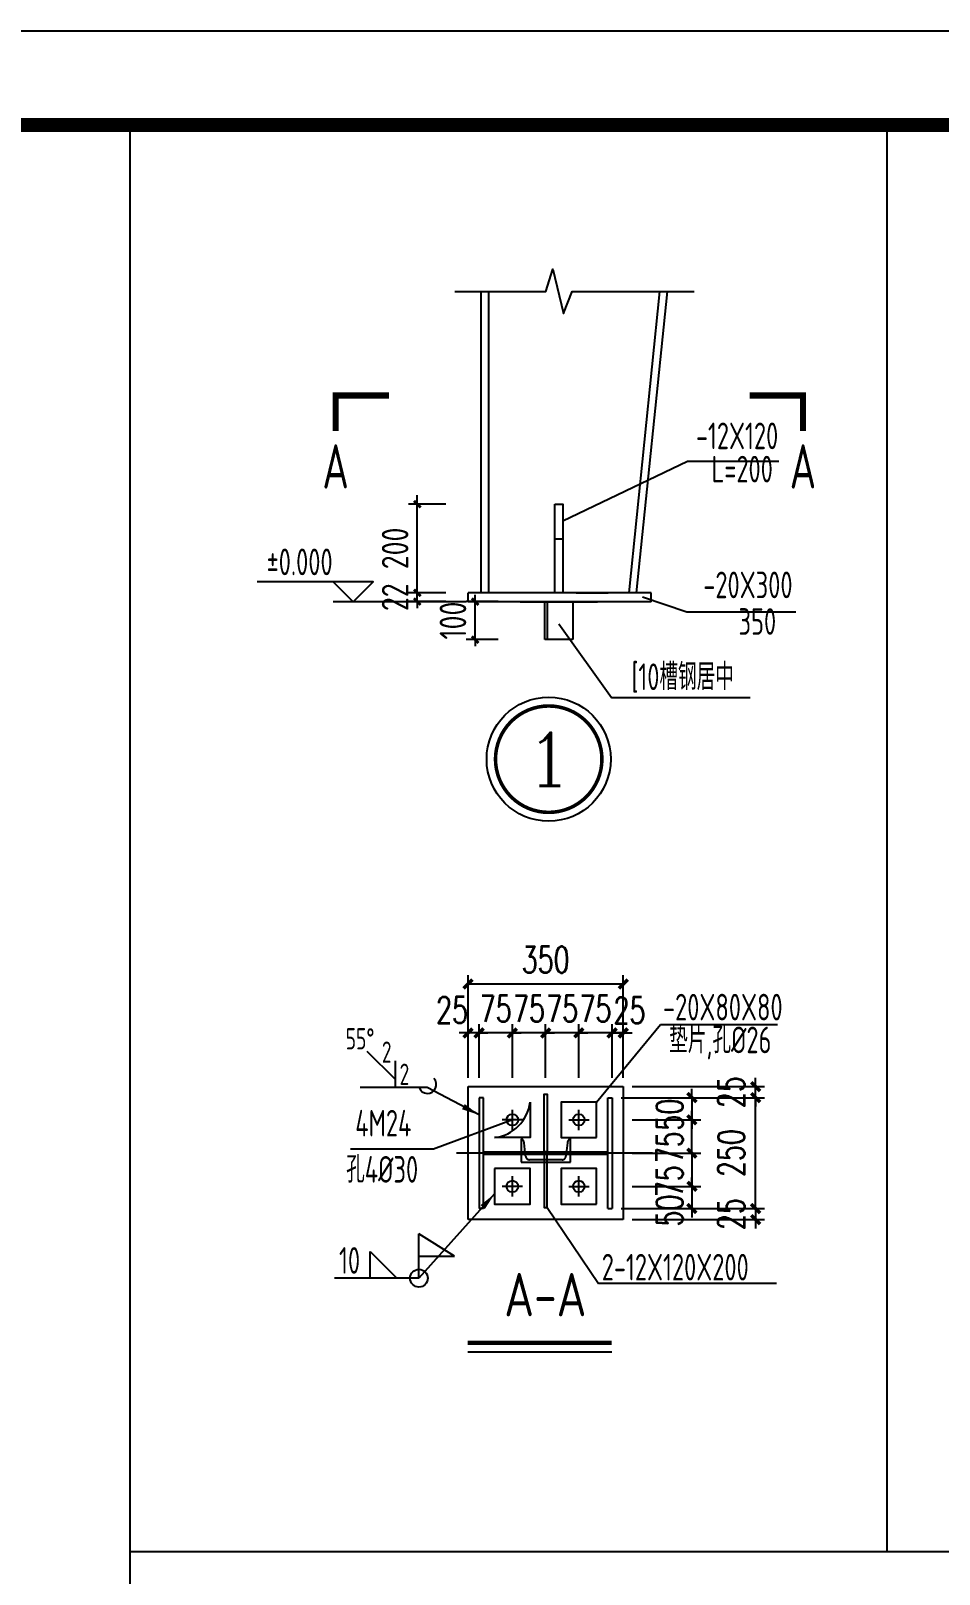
# Model space of a CAD drawing. Extents: x 180850 to 1400258, y 48356 to 327067.
# Drawn here: x 1336202 to 1346444, y 181719 to 199123 of the extents above; entities that cross this region are included whole.
import ezdxf
from ezdxf.enums import TextEntityAlignment as Align

# ---------------------------------------------------------------- set-up
doc = ezdxf.new("R2010")
doc.units = 0
doc.header["$LTSCALE"] = 1000
doc.linetypes.add('ACAD_ISO02W100', pattern=[15, 12, -3])
for name, color, linetype in [('AXIS', 3, 'Continuous'), ('DOTE', 1, 'Continuous'), ('GZ', 50, 'Continuous'), ('HfText', 7, 'Continuous'), ('NUM', 7, 'Continuous'), ('PUB_TEXT', 7, 'Continuous'), ('PUB_TITLE', 4, 'Continuous'), ('PZ', 202, 'Continuous'), ('TEXT', 7, 'Continuous'), ('TG', 110, 'Continuous'), ('THIN', 7, 'Continuous'), ('WELD', 7, 'Continuous'), ('YCX', 90, 'Continuous'), ('引出线', 3, 'Continuous'), ('引线', 3, 'Continuous'), ('虚线', 4, 'ACAD_ISO02W100')]:
    doc.layers.add(name, color=color, linetype=linetype)
doc.styles.add('_TCH_DIM_T3', font='SIMPLEX', dxfattribs={"width": 0.705882, "bigfont": 'GBCBIG'})
doc.styles.add('C', font='tssdeng.shx', dxfattribs={"height": 3, "bigfont": 'tssdchn.shx'})
doc.styles.add('COMPLEX', font='COMPLEX')
doc.styles.get("Standard").update_dxf_attribs({"font": 'gbenor.shx', "bigfont": 'gbcbig.shx'})
doc.styles.add('TSSD_Dimension', font='Tssdeng.shx', dxfattribs={"width": 0.8, "bigfont": 'hztxt.shx'})
doc.styles.add('TSSD_Label', font='tssdeng.shx', dxfattribs={"width": 0.7, "bigfont": 'hztxt.shx'})
doc.styles.add('TSSD_Norm', font='tssdeng.shx', dxfattribs={"bigfont": 'hztxt.shx'})
doc.styles.add('TSSD_Num', font='Tssdeng.shx', dxfattribs={"width": 0.7, "bigfont": 'hztxt.shx'})
doc.dimstyles.new('TCH_100_5', dxfattribs={"dimtxt": 297.5, "dimasz": 100, "dimexe": 100, "dimexo": 100, "dimgap": 126.25, "dimtad": 1, "dimdec": 0, "dimlfac": 0.2, "dimzin": 0, "dimdsep": 46, "dimtxsty": '_TCH_DIM_T3', "dimblk": 'ARCHTICK', "dimcen": 0.09, "dimclrd": 126, "dimclre": 126, "dimclrt": 7, "dimazin": 2, "dimtfac": 1, "dimtdec": 0, "dimtix": 1, "dimtmove": 2, "dimatfit": 3, "dimfxl": 1, "dimtolj": 1, "dimtzin": 0, "dimarcsym": 0})
doc.dimstyles.new('TSSD_20_100', dxfattribs={"dimtxt": 300, "dimasz": 75, "dimexe": 100, "dimexo": 250, "dimgap": 100, "dimtad": 1, "dimdec": 0, "dimlfac": 0.2, "dimzin": 0, "dimdsep": 46, "dimtxsty": 'TSSD_Dimension', "dimblk": 'ARCHTICK', "dimcen": 0, "dimdle": 100, "dimclrt": 7, "dimadec": 0, "dimazin": 0, "dimtfac": 1, "dimtdec": 0, "dimtix": 1, "dimtmove": 2, "dimatfit": 3, "dimfxl": 1, "dimtolj": 1, "dimtzin": 0, "dimarcsym": 0})
doc.dimstyles.new('TSSD_LEADER_STYLE_200.0', dxfattribs={"dimtxt": 0.18, "dimasz": 200, "dimexe": 0.18, "dimexo": 0.0625, "dimgap": 0.09, "dimtad": 0, "dimtih": 1, "dimtoh": 1, "dimdec": 4, "dimzin": 0, "dimdsep": 46, "dimtxsty": 'Standard', "dimcen": 0.09, "dimadec": 0, "dimazin": 0, "dimtfac": 1, "dimtdec": 4, "dimtofl": 0, "dimtmove": 0, "dimatfit": 3, "dimfxl": 1, "dimtolj": 1, "dimtzin": 0, "dimarcsym": 0})

# ---------------------------------------------------------------- blocks, each defined once
blk = doc.blocks.new('_ArchTick')
at = {"color": 0, "linetype": 'ByBlock', "const_width": 0.4}
blk.add_lwpolyline([(-0.5, -0.5), (0.5, 0.5)], dxfattribs=at)
blk = doc.blocks.new('*D1783')
at = {"layer": 'AXIS', "color": 0, "linetype": 'ByBlock', "lineweight": -2, "transparency": 16777216}
for p, q in [((1340560, 192686), (1340560, 193886)), ((1340883, 193786), (1340460, 193786)), ((1340883, 192786), (1340460, 192786))]:
    blk.add_line(p, q, dxfattribs=at)
at = {"layer": 'Defpoints', "color": 0, "linetype": 'ByBlock', "transparency": 16777216}
for p in [(1340560, 193786), (1341133, 193786), (1341133, 192786)]:
    blk.add_point(p, dxfattribs=at)
at = {"layer": 'AXIS', "color": 0, "linetype": 'ByBlock', "lineweight": -2, "transparency": 16777216, "xscale": 75, "yscale": 75, "zscale": 75}
for p, rotation in [((1340560, 193786), 90), ((1340560, 192786), 270)]:
    blk.add_blockref('_ArchTick', p, dxfattribs=dict(at, rotation=rotation))
at = {"layer": 'AXIS', "color": 7, "linetype": 'ByBlock', "transparency": 16777216, "insert": (1340310, 193286), "char_height": 300, "attachment_point": 5, "rotation": 90, "style": 'TSSD_Dimension'}
blk.add_mtext('\\A1;200', dxfattribs=at)
blk = doc.blocks.new('*D1784')
at = {"layer": 'AXIS', "color": 0, "linetype": 'ByBlock', "lineweight": -2, "transparency": 16777216}
for p, q in [((1340560, 192786), (1340560, 192861)), ((1340883, 192786), (1340460, 192786)), ((1340883, 192686), (1340460, 192686)), ((1340560, 192686), (1340560, 192786)), ((1340560, 192686), (1340560, 192611))]:
    blk.add_line(p, q, dxfattribs=at)
at = {"layer": 'Defpoints', "color": 0, "linetype": 'ByBlock', "transparency": 16777216}
for p in [(1340560, 192786), (1341133, 192786), (1341133, 192686)]:
    blk.add_point(p, dxfattribs=at)
at = {"layer": 'AXIS', "color": 0, "linetype": 'ByBlock', "lineweight": -2, "transparency": 16777216, "xscale": 75, "yscale": 75, "zscale": 75}
for p, rotation in [((1340560, 192786), 270), ((1340560, 192686), 90)]:
    blk.add_blockref('_ArchTick', p, dxfattribs=dict(at, rotation=rotation))
at = {"layer": 'AXIS', "color": 7, "linetype": 'ByBlock', "transparency": 16777216, "insert": (1340310, 192736), "char_height": 300, "attachment_point": 5, "rotation": 90, "style": 'TSSD_Dimension'}
blk.add_mtext('\\A1;22', dxfattribs=at)
blk = doc.blocks.new('_WELD001')
at = {"linetype": 'ByBlock'}
h = blk.add_hatch(color=0, dxfattribs=at)
h.paths.add_polyline_path([(0.8, 0.5), (0, 1), (0, 0.5)], flags=16)
edge = h.paths.add_edge_path()
edge.add_line((0.8, 0.5), (0, 1))
edge.add_line((0, 0.5), (0.8, 0.5))
edge.add_line((0, 0), (0, 1))
at = {"color": 0, "linetype": 'ByBlock'}
for p, q in [((0, 0), (0, 1)), ((0.8, 0.5), (0, 1)), ((0, 0.5), (0.8, 0.5))]:
    blk.add_line(p, q, dxfattribs=at)
blk = doc.blocks.new('_WELD003')
at = {"color": 0, "linetype": 'ByBlock'}
blk.add_circle((0, 0), 0.5, dxfattribs=at)
blk = doc.blocks.new('_WELD004')
at = {"color": 0, "linetype": 'ByBlock'}
for p, q in [((0, 1), (1, 0)), ((0, 0), (0, 1))]:
    blk.add_line(p, q, dxfattribs=at)
blk = doc.blocks.new('*D1785')
at = {"layer": 'AXIS', "color": 126, "linetype": 'ByBlock', "lineweight": -2, "transparency": 16777216}
for p, q in [((1341632, 187822), (1341532, 187822)), ((1341632, 187317), (1341632, 187922)), ((1342007, 187822), (1341632, 187822)), ((1342007, 187317), (1342007, 187922)), ((1342007, 187822), (1342107, 187822))]:
    blk.add_line(p, q, dxfattribs=at)
at = {"layer": 'Defpoints', "color": 0, "linetype": 'ByBlock', "transparency": 16777216}
for p in [(1341632, 187822), (1341632, 187217), (1342007, 187217)]:
    blk.add_point(p, dxfattribs=at)
at = {"layer": 'AXIS', "color": 126, "linetype": 'ByBlock', "lineweight": -2, "transparency": 16777216, "xscale": 100, "yscale": 100, "zscale": 100}
blk.add_blockref('_ArchTick', (1341632, 187822), dxfattribs=at)
at = {"layer": 'AXIS', "color": 126, "linetype": 'ByBlock', "lineweight": -2, "transparency": 16777216, "xscale": 100, "yscale": 100, "zscale": 100, "rotation": 180}
blk.add_blockref('_ArchTick', (1342007, 187822), dxfattribs=at)
at = {"layer": 'AXIS', "color": 7, "linetype": 'ByBlock', "transparency": 16777216, "insert": (1341819, 188097), "char_height": 297.5, "attachment_point": 5, "style": '_TCH_DIM_T3'}
blk.add_mtext('\\A1;75', dxfattribs=at)
blk = doc.blocks.new('*D1786')
at = {"layer": 'AXIS', "color": 126, "linetype": 'ByBlock', "lineweight": -2, "transparency": 16777216}
for p, q in [((1341132, 187317), (1341132, 188474)), ((1341132, 188374), (1342882, 188374)), ((1342882, 187317), (1342882, 188474))]:
    blk.add_line(p, q, dxfattribs=at)
at = {"layer": 'Defpoints', "color": 0, "linetype": 'ByBlock', "transparency": 16777216}
for p in [(1342882, 188374), (1341132, 187217), (1342882, 187217)]:
    blk.add_point(p, dxfattribs=at)
at = {"layer": 'AXIS', "color": 126, "linetype": 'ByBlock', "lineweight": -2, "transparency": 16777216, "xscale": 100, "yscale": 100, "zscale": 100, "rotation": 180}
blk.add_blockref('_ArchTick', (1341132, 188374), dxfattribs=at)
at = {"layer": 'AXIS', "color": 126, "linetype": 'ByBlock', "lineweight": -2, "transparency": 16777216, "xscale": 100, "yscale": 100, "zscale": 100}
blk.add_blockref('_ArchTick', (1342882, 188374), dxfattribs=at)
at = {"layer": 'AXIS', "color": 7, "linetype": 'ByBlock', "transparency": 16777216, "insert": (1342007, 188649), "char_height": 297.5, "attachment_point": 5, "style": '_TCH_DIM_T3'}
blk.add_mtext('\\A1;350', dxfattribs=at)
blk = doc.blocks.new('*D1787')
at = {"layer": 'AXIS', "color": 126, "linetype": 'ByBlock', "lineweight": -2, "transparency": 16777216}
for p, q in [((1341132, 187822), (1341032, 187822)), ((1341132, 187317), (1341132, 187922)), ((1341257, 187822), (1341132, 187822)), ((1341257, 187317), (1341257, 187922)), ((1341257, 187822), (1341357, 187822))]:
    blk.add_line(p, q, dxfattribs=at)
at = {"layer": 'Defpoints', "color": 0, "linetype": 'ByBlock', "transparency": 16777216}
for p in [(1341132, 187822), (1341132, 187217), (1341257, 187217)]:
    blk.add_point(p, dxfattribs=at)
at = {"layer": 'AXIS', "color": 126, "linetype": 'ByBlock', "lineweight": -2, "transparency": 16777216, "xscale": 100, "yscale": 100, "zscale": 100}
blk.add_blockref('_ArchTick', (1341132, 187822), dxfattribs=at)
at = {"layer": 'AXIS', "color": 126, "linetype": 'ByBlock', "lineweight": -2, "transparency": 16777216, "xscale": 100, "yscale": 100, "zscale": 100, "rotation": 180}
blk.add_blockref('_ArchTick', (1341257, 187822), dxfattribs=at)
at = {"layer": 'AXIS', "color": 7, "linetype": 'ByBlock', "transparency": 16777216, "insert": (1340952, 188081), "char_height": 297.5, "attachment_point": 5, "style": '_TCH_DIM_T3'}
blk.add_mtext('\\A1;25', dxfattribs=at)
blk = doc.blocks.new('*D1788')
at = {"layer": 'AXIS', "color": 126, "linetype": 'ByBlock', "lineweight": -2, "transparency": 16777216}
for p, q in [((1342757, 187822), (1342657, 187822)), ((1342757, 187317), (1342757, 187922)), ((1342882, 187822), (1342757, 187822)), ((1342882, 187317), (1342882, 187922)), ((1342882, 187822), (1342982, 187822))]:
    blk.add_line(p, q, dxfattribs=at)
at = {"layer": 'Defpoints', "color": 0, "linetype": 'ByBlock', "transparency": 16777216}
for p in [(1342757, 187822), (1342757, 187217), (1342882, 187217)]:
    blk.add_point(p, dxfattribs=at)
at = {"layer": 'AXIS', "color": 126, "linetype": 'ByBlock', "lineweight": -2, "transparency": 16777216, "xscale": 100, "yscale": 100, "zscale": 100}
blk.add_blockref('_ArchTick', (1342757, 187822), dxfattribs=at)
at = {"layer": 'AXIS', "color": 126, "linetype": 'ByBlock', "lineweight": -2, "transparency": 16777216, "xscale": 100, "yscale": 100, "zscale": 100, "rotation": 180}
blk.add_blockref('_ArchTick', (1342882, 187822), dxfattribs=at)
at = {"layer": 'AXIS', "color": 7, "linetype": 'ByBlock', "transparency": 16777216, "insert": (1342953, 188077), "char_height": 297.5, "attachment_point": 5, "style": '_TCH_DIM_T3'}
blk.add_mtext('\\A1;25', dxfattribs=at)
blk = doc.blocks.new('*D1789')
at = {"layer": 'AXIS', "color": 126, "linetype": 'ByBlock', "lineweight": -2, "transparency": 16777216}
for p, q in [((1342007, 187822), (1341907, 187822)), ((1342007, 187317), (1342007, 187922)), ((1342382, 187822), (1342007, 187822)), ((1342382, 187317), (1342382, 187922)), ((1342382, 187822), (1342482, 187822))]:
    blk.add_line(p, q, dxfattribs=at)
at = {"layer": 'Defpoints', "color": 0, "linetype": 'ByBlock', "transparency": 16777216}
for p in [(1342007, 187822), (1342007, 187217), (1342382, 187217)]:
    blk.add_point(p, dxfattribs=at)
at = {"layer": 'AXIS', "color": 126, "linetype": 'ByBlock', "lineweight": -2, "transparency": 16777216, "xscale": 100, "yscale": 100, "zscale": 100}
blk.add_blockref('_ArchTick', (1342007, 187822), dxfattribs=at)
at = {"layer": 'AXIS', "color": 126, "linetype": 'ByBlock', "lineweight": -2, "transparency": 16777216, "xscale": 100, "yscale": 100, "zscale": 100, "rotation": 180}
blk.add_blockref('_ArchTick', (1342382, 187822), dxfattribs=at)
at = {"layer": 'AXIS', "color": 7, "linetype": 'ByBlock', "transparency": 16777216, "insert": (1342194, 188097), "char_height": 297.5, "attachment_point": 5, "style": '_TCH_DIM_T3'}
blk.add_mtext('\\A1;75', dxfattribs=at)
blk = doc.blocks.new('*D1790')
at = {"layer": 'AXIS', "color": 126, "linetype": 'ByBlock', "lineweight": -2, "transparency": 16777216}
for p, q in [((1341257, 187822), (1341157, 187822)), ((1341257, 187317), (1341257, 187922)), ((1341632, 187822), (1341257, 187822)), ((1341632, 187317), (1341632, 187922)), ((1341632, 187822), (1341732, 187822))]:
    blk.add_line(p, q, dxfattribs=at)
at = {"layer": 'Defpoints', "color": 0, "linetype": 'ByBlock', "transparency": 16777216}
for p in [(1341257, 187822), (1341257, 187217), (1341632, 187217)]:
    blk.add_point(p, dxfattribs=at)
at = {"layer": 'AXIS', "color": 126, "linetype": 'ByBlock', "lineweight": -2, "transparency": 16777216, "xscale": 100, "yscale": 100, "zscale": 100}
blk.add_blockref('_ArchTick', (1341257, 187822), dxfattribs=at)
at = {"layer": 'AXIS', "color": 126, "linetype": 'ByBlock', "lineweight": -2, "transparency": 16777216, "xscale": 100, "yscale": 100, "zscale": 100, "rotation": 180}
blk.add_blockref('_ArchTick', (1341632, 187822), dxfattribs=at)
at = {"layer": 'AXIS', "color": 7, "linetype": 'ByBlock', "transparency": 16777216, "insert": (1341444, 188097), "char_height": 297.5, "attachment_point": 5, "style": '_TCH_DIM_T3'}
blk.add_mtext('\\A1;75', dxfattribs=at)
blk = doc.blocks.new('*D1791')
at = {"layer": 'AXIS', "color": 126, "linetype": 'ByBlock', "lineweight": -2, "transparency": 16777216}
for p, q in [((1342382, 187822), (1342282, 187822)), ((1342382, 187317), (1342382, 187922)), ((1342757, 187822), (1342382, 187822)), ((1342757, 187317), (1342757, 187922)), ((1342757, 187822), (1342857, 187822))]:
    blk.add_line(p, q, dxfattribs=at)
at = {"layer": 'Defpoints', "color": 0, "linetype": 'ByBlock', "transparency": 16777216}
for p in [(1342382, 187822), (1342382, 187217), (1342757, 187217)]:
    blk.add_point(p, dxfattribs=at)
at = {"layer": 'AXIS', "color": 126, "linetype": 'ByBlock', "lineweight": -2, "transparency": 16777216, "xscale": 100, "yscale": 100, "zscale": 100}
blk.add_blockref('_ArchTick', (1342382, 187822), dxfattribs=at)
at = {"layer": 'AXIS', "color": 126, "linetype": 'ByBlock', "lineweight": -2, "transparency": 16777216, "xscale": 100, "yscale": 100, "zscale": 100, "rotation": 180}
blk.add_blockref('_ArchTick', (1342757, 187822), dxfattribs=at)
at = {"layer": 'AXIS', "color": 7, "linetype": 'ByBlock', "transparency": 16777216, "insert": (1342569, 188097), "char_height": 297.5, "attachment_point": 5, "style": '_TCH_DIM_T3'}
blk.add_mtext('\\A1;75', dxfattribs=at)
blk = doc.blocks.new('*D1792')
at = {"layer": 'AXIS', "color": 126, "linetype": 'ByBlock', "lineweight": -2, "transparency": 16777216}
for p, q in [((1342982, 186092), (1343756, 186092)), ((1343656, 186092), (1343656, 186192)), ((1343656, 186092), (1343656, 185842)), ((1342857, 185842), (1343756, 185842)), ((1343656, 185842), (1343656, 185742))]:
    blk.add_line(p, q, dxfattribs=at)
at = {"layer": 'Defpoints', "color": 0, "linetype": 'ByBlock', "transparency": 16777216}
for p in [(1342882, 186092), (1342757, 185842), (1343656, 185842)]:
    blk.add_point(p, dxfattribs=at)
at = {"layer": 'AXIS', "color": 126, "linetype": 'ByBlock', "lineweight": -2, "transparency": 16777216, "xscale": 100, "yscale": 100, "zscale": 100}
for p, rotation in [((1343656, 186092), 270), ((1343656, 185842), 90)]:
    blk.add_blockref('_ArchTick', p, dxfattribs=dict(at, rotation=rotation))
at = {"layer": 'AXIS', "color": 7, "linetype": 'ByBlock', "transparency": 16777216, "insert": (1343406, 185819), "char_height": 297.5, "attachment_point": 5, "rotation": 90, "style": '_TCH_DIM_T3'}
blk.add_mtext('\\A1;50', dxfattribs=at)
blk = doc.blocks.new('*D1793')
at = {"layer": 'AXIS', "color": 126, "linetype": 'ByBlock', "lineweight": -2, "transparency": 16777216}
for p, q in [((1343656, 186842), (1343656, 186942)), ((1342982, 186842), (1343756, 186842)), ((1343656, 186467), (1343656, 186842)), ((1342982, 186467), (1343756, 186467)), ((1343656, 186467), (1343656, 186367))]:
    blk.add_line(p, q, dxfattribs=at)
at = {"layer": 'Defpoints', "color": 0, "linetype": 'ByBlock', "transparency": 16777216}
for p in [(1342882, 186842), (1343656, 186842), (1342882, 186467)]:
    blk.add_point(p, dxfattribs=at)
at = {"layer": 'AXIS', "color": 126, "linetype": 'ByBlock', "lineweight": -2, "transparency": 16777216, "xscale": 100, "yscale": 100, "zscale": 100}
for p, rotation in [((1343656, 186842), 270), ((1343656, 186467), 90)]:
    blk.add_blockref('_ArchTick', p, dxfattribs=dict(at, rotation=rotation))
at = {"layer": 'AXIS', "color": 7, "linetype": 'ByBlock', "transparency": 16777216, "insert": (1343406, 186533), "char_height": 297.5, "attachment_point": 5, "rotation": 90, "style": '_TCH_DIM_T3'}
blk.add_mtext('\\A1;75', dxfattribs=at)
blk = doc.blocks.new('*D1794')
at = {"layer": 'AXIS', "color": 0, "linetype": 'ByBlock', "lineweight": -2, "transparency": 16777216}
for p, q in [((1341471, 192686), (1341112, 192686)), ((1341212, 192686), (1341212, 192761)), ((1341212, 192258), (1341212, 192686)), ((1341471, 192258), (1341112, 192258)), ((1341212, 192258), (1341212, 192183))]:
    blk.add_line(p, q, dxfattribs=at)
at = {"layer": 'Defpoints', "color": 0, "linetype": 'ByBlock', "transparency": 16777216}
for p in [(1341212, 192686), (1341721, 192686), (1341721, 192258)]:
    blk.add_point(p, dxfattribs=at)
at = {"layer": 'AXIS', "color": 0, "linetype": 'ByBlock', "lineweight": -2, "transparency": 16777216, "xscale": 75, "yscale": 75, "zscale": 75}
for p, rotation in [((1341212, 192686), 270), ((1341212, 192258), 90)]:
    blk.add_blockref('_ArchTick', p, dxfattribs=dict(at, rotation=rotation))
at = {"layer": 'AXIS', "color": 7, "linetype": 'ByBlock', "transparency": 16777216, "insert": (1340962, 192472), "char_height": 300, "attachment_point": 5, "rotation": 90, "style": 'TSSD_Dimension'}
blk.add_mtext('\\A1;100', dxfattribs=at)
blk = doc.blocks.new('_WELD008')
at = {"color": 0, "linetype": 'ByBlock'}
for p, q in [((0, 0.3), (1.061, 1.361)), ((0, 0), (0, 1))]:
    blk.add_line(p, q, dxfattribs=at)
for tag, p in [('C', (1.286, 1.416)), ('B', (0.288, 0.856)), ('A', (-0.303, -0.009))]:
    blk.add_attdef(tag, text='', height=0.8, dxfattribs=at).set_placement(p, align=Align.CENTER)
blk = doc.blocks.new('*D1795')
at = {"layer": 'AXIS', "color": 126, "linetype": 'ByBlock', "lineweight": -2, "transparency": 16777216}
for p, q in [((1342982, 187092), (1344475, 187092)), ((1344375, 185842), (1344375, 187092)), ((1342982, 185842), (1344475, 185842))]:
    blk.add_line(p, q, dxfattribs=at)
at = {"layer": 'Defpoints', "color": 0, "linetype": 'ByBlock', "transparency": 16777216}
for p in [(1342882, 187092), (1344375, 187092), (1342882, 185842)]:
    blk.add_point(p, dxfattribs=at)
at = {"layer": 'AXIS', "color": 126, "linetype": 'ByBlock', "lineweight": -2, "transparency": 16777216, "xscale": 100, "yscale": 100, "zscale": 100}
for p, rotation in [((1344375, 187092), 90), ((1344375, 185842), 270)]:
    blk.add_blockref('_ArchTick', p, dxfattribs=dict(at, rotation=rotation))
at = {"layer": 'AXIS', "color": 7, "linetype": 'ByBlock', "transparency": 16777216, "insert": (1344100, 186467), "char_height": 297.5, "attachment_point": 5, "rotation": 90, "style": '_TCH_DIM_T3'}
blk.add_mtext('\\A1;250', dxfattribs=at)
blk = doc.blocks.new('*D1796')
at = {"layer": 'AXIS', "color": 126, "linetype": 'ByBlock', "lineweight": -2, "transparency": 16777216}
for p, q in [((1344375, 185842), (1344375, 185942)), ((1342982, 185842), (1344475, 185842)), ((1342982, 185717), (1344475, 185717)), ((1344375, 185842), (1344375, 185717)), ((1344375, 185717), (1344375, 185617))]:
    blk.add_line(p, q, dxfattribs=at)
at = {"layer": 'Defpoints', "color": 0, "linetype": 'ByBlock', "transparency": 16777216}
for p in [(1342882, 185842), (1342882, 185717), (1344375, 185717)]:
    blk.add_point(p, dxfattribs=at)
at = {"layer": 'AXIS', "color": 126, "linetype": 'ByBlock', "lineweight": -2, "transparency": 16777216, "xscale": 100, "yscale": 100, "zscale": 100}
for p, rotation in [((1344375, 185842), 270), ((1344375, 185717), 90)]:
    blk.add_blockref('_ArchTick', p, dxfattribs=dict(at, rotation=rotation))
at = {"layer": 'AXIS', "color": 7, "linetype": 'ByBlock', "transparency": 16777216, "insert": (1344100, 185779), "char_height": 297.5, "attachment_point": 5, "rotation": 90, "style": '_TCH_DIM_T3'}
blk.add_mtext('\\A1;25', dxfattribs=at)
blk = doc.blocks.new('*D1797')
at = {"layer": 'AXIS', "color": 126, "linetype": 'ByBlock', "lineweight": -2, "transparency": 16777216}
for p, q in [((1344375, 187217), (1344375, 187317)), ((1342982, 187217), (1344475, 187217)), ((1344375, 187092), (1344375, 187217)), ((1342982, 187092), (1344475, 187092)), ((1344375, 187092), (1344375, 186992))]:
    blk.add_line(p, q, dxfattribs=at)
at = {"layer": 'Defpoints', "color": 0, "linetype": 'ByBlock', "transparency": 16777216}
for p in [(1342882, 187217), (1344375, 187217), (1342882, 187092)]:
    blk.add_point(p, dxfattribs=at)
at = {"layer": 'AXIS', "color": 126, "linetype": 'ByBlock', "lineweight": -2, "transparency": 16777216, "xscale": 100, "yscale": 100, "zscale": 100}
for p, rotation in [((1344375, 187217), 270), ((1344375, 187092), 90)]:
    blk.add_blockref('_ArchTick', p, dxfattribs=dict(at, rotation=rotation))
at = {"layer": 'AXIS', "color": 7, "linetype": 'ByBlock', "transparency": 16777216, "insert": (1344100, 187154), "char_height": 297.5, "attachment_point": 5, "rotation": 90, "style": '_TCH_DIM_T3'}
blk.add_mtext('\\A1;25', dxfattribs=at)
blk = doc.blocks.new('*D1826')
at = {"layer": 'AXIS', "color": 126, "linetype": 'ByBlock', "lineweight": -2, "transparency": 16777216}
for p, q in [((1342982, 186467), (1343756, 186467)), ((1343656, 186467), (1343656, 186567)), ((1343656, 186467), (1343656, 186092)), ((1342982, 186092), (1343756, 186092)), ((1343656, 186092), (1343656, 185992))]:
    blk.add_line(p, q, dxfattribs=at)
at = {"layer": 'Defpoints', "color": 0, "linetype": 'ByBlock', "transparency": 16777216}
for p in [(1342882, 186467), (1342882, 186092), (1343656, 186092)]:
    blk.add_point(p, dxfattribs=at)
at = {"layer": 'AXIS', "color": 126, "linetype": 'ByBlock', "lineweight": -2, "transparency": 16777216, "xscale": 100, "yscale": 100, "zscale": 100}
for p, rotation in [((1343656, 186467), 270), ((1343656, 186092), 90)]:
    blk.add_blockref('_ArchTick', p, dxfattribs=dict(at, rotation=rotation))
at = {"layer": 'AXIS', "color": 7, "linetype": 'ByBlock', "transparency": 16777216, "insert": (1343406, 186150), "char_height": 297.5, "attachment_point": 5, "rotation": 90, "style": '_TCH_DIM_T3'}
blk.add_mtext('\\A1;75', dxfattribs=at)
blk = doc.blocks.new('*D1827')
at = {"layer": 'AXIS', "color": 126, "linetype": 'ByBlock', "lineweight": -2, "transparency": 16777216}
for p, q in [((1343656, 187092), (1343656, 187192)), ((1342857, 187092), (1343756, 187092)), ((1343656, 187092), (1343656, 186842)), ((1342982, 186842), (1343756, 186842)), ((1343656, 186842), (1343656, 186742))]:
    blk.add_line(p, q, dxfattribs=at)
at = {"layer": 'Defpoints', "color": 0, "linetype": 'ByBlock', "transparency": 16777216}
for p in [(1342757, 187092), (1342882, 186842), (1343656, 186842)]:
    blk.add_point(p, dxfattribs=at)
at = {"layer": 'AXIS', "color": 126, "linetype": 'ByBlock', "lineweight": -2, "transparency": 16777216, "xscale": 100, "yscale": 100, "zscale": 100}
for p, rotation in [((1343656, 187092), 270), ((1343656, 186842), 90)]:
    blk.add_blockref('_ArchTick', p, dxfattribs=dict(at, rotation=rotation))
at = {"layer": 'AXIS', "color": 7, "linetype": 'ByBlock', "transparency": 16777216, "insert": (1343406, 186900), "char_height": 297.5, "attachment_point": 5, "rotation": 90, "style": '_TCH_DIM_T3'}
blk.add_mtext('\\A1;50', dxfattribs=at)
blk = doc.blocks.new('ts_idx2')
at = {"color": 0, "linetype": 'ByBlock', "lineweight": -2, "const_width": 0.0333}
blk.add_lwpolyline([(-0.5, 0, 1), (0.5, 0, 1)], format="xyb", close=True, dxfattribs=at)
at = {"color": 0, "linetype": 'ByBlock', "lineweight": -2}
blk.add_circle((0, 0), 0.583, dxfattribs=at)
at = {"color": 0, "linetype": 'ByBlock', "lineweight": -2, "style": 'TSSD_Num', "width": 0.7}
blk.add_attdef('A', text='', height=0.5, dxfattribs=at).set_placement((0, 0), align=Align.MIDDLE_CENTER)

msp = doc.modelspace()

# ---------------------------------------------------------------- linework, layer by layer
at = {"layer": 'AXIS'}
for p, q in [((1337316.94, 198062.25), (1337316.94, 137183.53)), ((1345854.48, 198062.25), (1345854.48, 181972.21)), ((1337316.94, 181972.21), (1391773.29, 181972.21))]:
    msp.add_line(p, q, dxfattribs=at)
at = {"layer": 'AXIS', "linetype": 'ByBlock'}
msp.add_line((1343212.8, 186466.72), (1341000.7, 186466.72), dxfattribs=at)
at = {"layer": 'DOTE'}
for p, q in [((1341631.9, 186726.72), (1341631.9, 186956.72)), ((1342381.9, 186726.72), (1342381.9, 186956.72)), ((1341746.9, 186841.72), (1341516.9, 186841.72)), ((1342266.9, 186841.72), (1342496.9, 186841.72)), ((1341746.9, 186091.72), (1341516.9, 186091.72)), ((1341631.9, 185976.72), (1341631.9, 186206.72)), ((1342266.9, 186091.72), (1342496.9, 186091.72)), ((1342381.9, 185976.72), (1342381.9, 186206.72))]:
    msp.add_line(p, q, dxfattribs=at)
at = {"layer": 'GZ'}
for p, q in [((1341281.75, 192785.68), (1341281.75, 196184.43)), ((1341366.04, 192785.68), (1341366.04, 196184.43)), ((1342947.46, 192785.68), (1343296.03, 196184.43)), ((1343031.75, 192785.68), (1343380.32, 196184.43)), ((1341132.99, 192685.63), (1341132.99, 192785.68)), ((1343195.32, 192785.68), (1341132.99, 192785.68)), ((1343195.32, 192685.63), (1341132.99, 192685.63)), ((1341961.75, 192785.74), (1341601.75, 192785.74)), ((1341721.23, 192685.63), (1342592.07, 192685.63)), ((1342351.75, 192785.74), (1342711.75, 192785.75)), ((1343195.32, 192685.63), (1343195.32, 192785.68)), ((1341306.9, 187091.72), (1341256.9, 187091.72)), ((1341256.9, 187091.72), (1341256.9, 185841.72)), ((1341306.9, 185841.72), (1341306.9, 187091.72)), ((1342706.9, 187091.72), (1342756.9, 187091.72)), ((1342706.9, 185841.72), (1342706.9, 187091.72)), ((1342756.9, 187091.72), (1342756.9, 185841.72)), ((1341306.9, 186481.72), (1342706.9, 186481.72)), ((1342706.9, 186451.72), (1341306.9, 186451.72)), ((1341306.9, 185841.72), (1341256.9, 185841.72)), ((1342706.9, 185841.72), (1342756.9, 185841.72))]:
    msp.add_line(p, q, dxfattribs=at)
for points in [[(1340981.75, 196184.43), (1341281.75, 196184.43), (1342008.75, 196184.43), (1342088.75, 196434.43), (1342207.06, 195935.06), (1342304.75, 196184.43), (1343380.32, 196184.43), (1343680.32, 196184.43)], [(1341831.9, 187041.72), (1341831.9, 186641.72), (1341431.9, 186641.72)]]:
    msp.add_lwpolyline(points, dxfattribs=at)
for points in [[(1342581.9, 186641.72), (1342581.9, 187041.72), (1342181.9, 187041.72), (1342181.9, 186641.72)], [(1341431.9, 186291.72), (1341431.9, 185891.72), (1341831.9, 185891.72), (1341831.9, 186291.72)], [(1342581.9, 185891.72), (1342581.9, 186291.72), (1342181.9, 186291.72), (1342181.9, 185891.72)]]:
    msp.add_lwpolyline(points, close=True, dxfattribs=at)
for centre in [(1341631.9, 186841.72), (1342381.9, 186841.72), (1341631.9, 186091.72), (1342381.9, 186091.72)]:
    msp.add_circle(centre, 65, dxfattribs=at)
msp.add_arc((1341377.17, 187096.44), 458, 276.862015, 353.137985, dxfattribs=at)
at = {"layer": 'NUM', "const_width": 50}
msp.add_lwpolyline([(1341129.77, 184327.04), (1342753.33, 184327.04)], dxfattribs=at)
at = {"layer": 'PUB_TITLE'}
msp.add_lwpolyline([(1288808.13, 199122.83), (1400258.13, 199122.89), (1400258.13, 136122.96), (1288808.13, 136122.89)], close=True, dxfattribs=at)
at = {"layer": 'PUB_TITLE', "const_width": 159.09}
msp.add_lwpolyline([(1291459.64, 137183.5), (1291459.64, 198062.23), (1399197.52, 198062.29), (1399197.52, 137183.56)], close=True, dxfattribs=at)
at = {"layer": 'PZ'}
for p, q in [((1341131.9, 187216.72), (1342881.9, 187216.72)), ((1341131.9, 185716.72), (1341131.9, 187216.72)), ((1342881.9, 187216.72), (1342881.9, 185716.72)), ((1342881.9, 185716.72), (1341131.9, 185716.72))]:
    msp.add_line(p, q, dxfattribs=at)
for points in [[(1341988.73, 186481.72), (1341988.73, 187131.72), (1342025.06, 187131.72), (1342025.06, 186481.72)], [(1341988.73, 186451.72), (1341988.73, 185851.72), (1342025.06, 185851.72), (1342025.06, 186451.72)]]:
    msp.add_lwpolyline(points, close=True, dxfattribs=at)
at = {"layer": 'TG'}
msp.add_line((1342112.05, 193393.1), (1342201.45, 193393.1), dxfattribs=at)
msp.add_lwpolyline([(1342112.05, 193785.68), (1342201.45, 193785.68), (1342201.45, 192785.68), (1342112.05, 192785.68)], close=True, dxfattribs=at)
at = {"layer": 'THIN', "linetype": 'ByBlock'}
msp.add_lwpolyline([(1341129.77, 184227.04), (1342753.33, 184227.04)], dxfattribs=at)
at = {"layer": 'WELD'}
for p, q in [((1340671.24, 187205.9), (1339914.74, 187205.9)), ((1340578.87, 185056.46), (1339627.57, 185056.46))]:
    msp.add_line(p, q, dxfattribs=at)
msp.add_arc((1340674.73, 187239.7), 99.2, 199.92177, 43.59365, dxfattribs=at)
at = {"layer": 'YCX'}
msp.add_line((1341112.18, 192685.63), (1339611.22, 192685.63), dxfattribs=at)
msp.add_lwpolyline([(1339611.22, 192910.63), (1339836.22, 192685.63), (1340061.22, 192910.63), (1338755.41, 192910.63)], dxfattribs=at)
at = {"layer": '引出线', "const_width": 70}
for points in [[(1340239.16, 195011.77), (1339639.16, 195011.77), (1339639.16, 194611.77)], [(1344308.93, 195011.77), (1344908.93, 195011.77), (1344908.93, 194611.77)]]:
    msp.add_lwpolyline(points, dxfattribs=at)
at = {"layer": '引线'}
for p, q in [((1342201.45, 193596.22), (1343606.35, 194268.77)), ((1343606.35, 194268.77), (1344638.42, 194268.77)), ((1343099.95, 192740.66), (1343599.11, 192571.72)), ((1343599.11, 192571.72), (1344829.82, 192571.72)), ((1342581.9, 187041.72), (1343300.75, 187918.08)), ((1343300.75, 187918.08), (1344620.57, 187918.08)), ((1341631.9, 186841.72), (1340742.4, 186512.4)), ((1340742.4, 186512.4), (1339805.28, 186512.4)), ((1342025.06, 185851.72), (1342602.93, 184995.8)), ((1344609.4, 184995.8), (1342602.93, 184995.8))]:
    msp.add_line(p, q, dxfattribs=at)
msp.add_lwpolyline([(1342156.75, 192435.63), (1342750.95, 191604.73), (1342750.95, 191604.73), (1344312.62, 191604.73)], dxfattribs=at)
at = {"layer": '虚线'}
for p, q in [((1341996.9, 192257.77), (1341996.9, 192685.63)), ((1342027.83, 192257.77), (1342027.83, 192685.63)), ((1342313.4, 192685.63), (1342313.4, 192257.77)), ((1342313.4, 192257.77), (1341996.9, 192257.77))]:
    msp.add_line(p, q, dxfattribs=at)
msp.add_lwpolyline([(1342046.32, 186365.16), (1342286.32, 186365.16), (1342286.32, 186626.16), (1342274.61, 186626.16, 0.22513565), (1342253.34, 186581.92), (1342235.72, 186430.66, -0.38531359), (1342193.18, 186392.16), (1341824.46, 186392.16, -0.38531359), (1341781.92, 186430.66), (1341764.29, 186581.92, 0.22513565), (1341743.02, 186626.16), (1341731.32, 186626.16), (1341731.32, 186365.16)], format="xyb", close=True, dxfattribs=at)

# ---------------------------------------------------------------- block references
at = {"layer": 'AXIS'}
ref = msp.add_blockref('ts_idx2', (1342041.86, 190909.39), dxfattribs=dict(at, xscale=1200, yscale=1200, zscale=1200))
ref.add_attrib('9', '1', dxfattribs={"layer": 'THIN', "height": 600, "style": 'COMPLEX'}).set_placement((1342041.86, 190909.39), align=Align.MIDDLE_CENTER)
at = {"layer": 'WELD'}
ref = msp.add_blockref('_WELD008', (1340314.74, 187205.9), dxfattribs=dict(at, xscale=-300, yscale=300, zscale=300))
ref.add_attrib('2', '2', dxfattribs={"height": 240, "style": 'TSSD_Label', "width": 0.7}).set_placement((1340214.74, 187605.9), align=Align.MIDDLE_CENTER)
ref.add_attrib('2', '2', dxfattribs={"height": 240, "style": 'TSSD_Label', "width": 0.7}).set_placement((1340414.74, 187355.9), align=Align.MIDDLE_CENTER)
ref.add_attrib('55%%d', '55%%d', dxfattribs={"height": 240, "style": 'TSSD_Label', "width": 0.7}).set_placement((1339914.74, 187755.9), align=Align.MIDDLE_CENTER)
for name, p, xscale, yscale, zscale in [('_WELD001', (1340578.87, 185056.46), 500, 500, 500), ('_WELD004', (1340027.57, 185056.46), 300, 300, 300), ('_WELD003', (1340578.87, 185056.46), 200, 200, 200)]:
    msp.add_blockref(name, p, dxfattribs=dict(at, xscale=xscale, yscale=yscale, zscale=zscale))

# ---------------------------------------------------------------- texts
at = {"layer": 'HfText', "style": 'TSSD_Label', "width": 0.7}
msp.add_text('10', height=300, dxfattribs=at).set_placement((1339677.57, 185106.46))
at = {"layer": 'PUB_TEXT', "style": 'TSSD_Num', "width": 0.7}
for p in [(1339639.16, 194211.77), (1344908.93, 194211.77)]:
    msp.add_text('A', height=500, dxfattribs=at).set_placement(p, align=Align.MIDDLE_CENTER)
at = {"layer": 'PUB_TEXT', "style": 'C', "width": 0.8}
msp.add_text('A-A', height=490, dxfattribs=at).set_placement((1341540.69, 184479.41), align=Align.BOTTOM_LEFT)
at = {"layer": 'TEXT', "style": 'TSSD_Norm', "width": 0.7}
for s, p in [('-12X120', (1344630.14, 194315.2)), ('L=200', (1344569.22, 193940.5)), ('-20X300', (1344791.44, 192634.71)), ('350', (1344606.42, 192221.81))]:
    msp.add_text(s, height=300, dxfattribs=at).set_placement(p, align=Align.BOTTOM_RIGHT)
msp.add_text('%%p0.000', height=300, dxfattribs=at).set_placement((1339233.1, 193134.19), align=Align.MIDDLE)
msp.add_text('[10槽钢居中', height=300, dxfattribs=at).set_placement((1343552.78, 191689.06), align=Align.CENTER)
for s, p in [('-20X80X80', (1343330.65, 187963.29)), ('垫片,孔%%C26', (1343399.78, 187593.3)), ('4M24', (1339859.99, 186654.43)), ('孔4%%C30', (1339757.51, 186133.44)), ('2-12X120X200', (1342640.07, 185030.47))]:
    msp.add_text(s, height=300, dxfattribs=at).set_placement(p)

# ---------------------------------------------------------------- dimensions: what is measured, and where the dimension line sits
at = {"layer": 'AXIS', "linetype": 'ByBlock'}
for base, p1, p2, angle, dimstyle, picture, middle in [((1340559.51, 193785.68), (1341132.99, 192785.68), (1341132.99, 193785.68), 90, 'TSSD_20_100', '*D1783', (1340309.51, 193285.68)), ((1342881.9, 188373.78), (1341131.9, 187216.72), (1342881.9, 187216.72), 180, 'TCH_100_5', '*D1786', (1342006.9, 188648.78)), ((1341256.9, 187822.36), (1341631.9, 187216.72), (1341256.9, 187216.72), 180, 'TCH_100_5', '*D1790', (1341444.4, 188097.36)), ((1341631.9, 187822.36), (1342006.9, 187216.72), (1341631.9, 187216.72), 180, 'TCH_100_5', '*D1785', (1341819.4, 188097.36)), ((1342006.9, 187822.36), (1342381.9, 187216.72), (1342006.9, 187216.72), 180, 'TCH_100_5', '*D1789', (1342194.4, 188097.36)), ((1342381.9, 187822.36), (1342756.9, 187216.72), (1342381.9, 187216.72), 180, 'TCH_100_5', '*D1791', (1342569.4, 188097.36)), ((1344375.15, 187216.72), (1342881.9, 187091.72), (1342881.9, 187216.72), 90, 'TCH_100_5', '*D1797', (1344100.15, 187154.22)), ((1344375.15, 187091.72), (1342881.9, 185841.72), (1342881.9, 187091.72), 90, 'TCH_100_5', '*D1795', (1344100.15, 186466.72)), ((1344375.15, 185716.72), (1342881.9, 185841.72), (1342881.9, 185716.72), 90, 'TCH_100_5', '*D1796', (1344100.15, 185779.22))]:
    dim = msp.add_linear_dim(base=base, p1=p1, p2=p2, angle=angle, dimstyle=dimstyle, dxfattribs=at)
    dim.commit()
    dim.dimension.update_dxf_attribs({"geometry": picture, "text_midpoint": middle})
for base, p1, p2, text, picture, middle in [((1340559.51, 192785.68), (1341132.99, 192685.63), (1341132.99, 192785.68), '22', '*D1784', (1340309.51, 192735.65)), ((1341212.18, 192685.63), (1341721.23, 192257.77), (1341721.23, 192685.63), '100', '*D1794', (1340962.18, 192471.7))]:
    dim = msp.add_linear_dim(base=base, p1=p1, p2=p2, angle=90, text=text, dimstyle='TSSD_20_100', dxfattribs=at)
    dim.commit()
    dim.dimension.update_dxf_attribs({"geometry": picture, "text_midpoint": middle})
for base, p1, p2, angle, picture, middle in [((1341131.9, 187822.36), (1341256.9, 187216.72), (1341131.9, 187216.72), 180, '*D1787', (1340951.68, 188080.51)), ((1342756.9, 187822.36), (1342881.9, 187216.72), (1342756.9, 187216.72), 180, '*D1788', (1342953.01, 188077.49)), ((1343656.06, 186841.72), (1342756.9, 187091.72), (1342881.9, 186841.72), 270, '*D1827', (1343406.06, 186900.1)), ((1343656.06, 186841.72), (1342881.9, 186466.72), (1342881.9, 186841.72), 90, '*D1793', (1343406.06, 186533.34)), ((1343656.06, 186091.72), (1342881.9, 186466.72), (1342881.9, 186091.72), 270, '*D1826', (1343406.06, 186150.1)), ((1343656.06, 185841.72), (1342881.9, 186091.72), (1342756.9, 185841.72), 90, '*D1792', (1343406.06, 185818.8))]:
    dim = msp.add_linear_dim(base=base, p1=p1, p2=p2, angle=angle, dimstyle='TCH_100_5', dxfattribs=at)
    dim.commit()
    dim.dimension.update_dxf_attribs({"geometry": picture, "text_midpoint": middle, "dimtype": 160})

# ---------------------------------------------------------------- leaders
at = {"layer": 'WELD'}
for points in [[(1341256.9, 186897.49), (1340671.24, 187205.9)], [(1341431.9, 186007.84), (1340578.87, 185056.46)]]:
    msp.add_leader(points, dimstyle='TSSD_LEADER_STYLE_200.0', dxfattribs=at)

doc.saveas('drawing.dxf')
